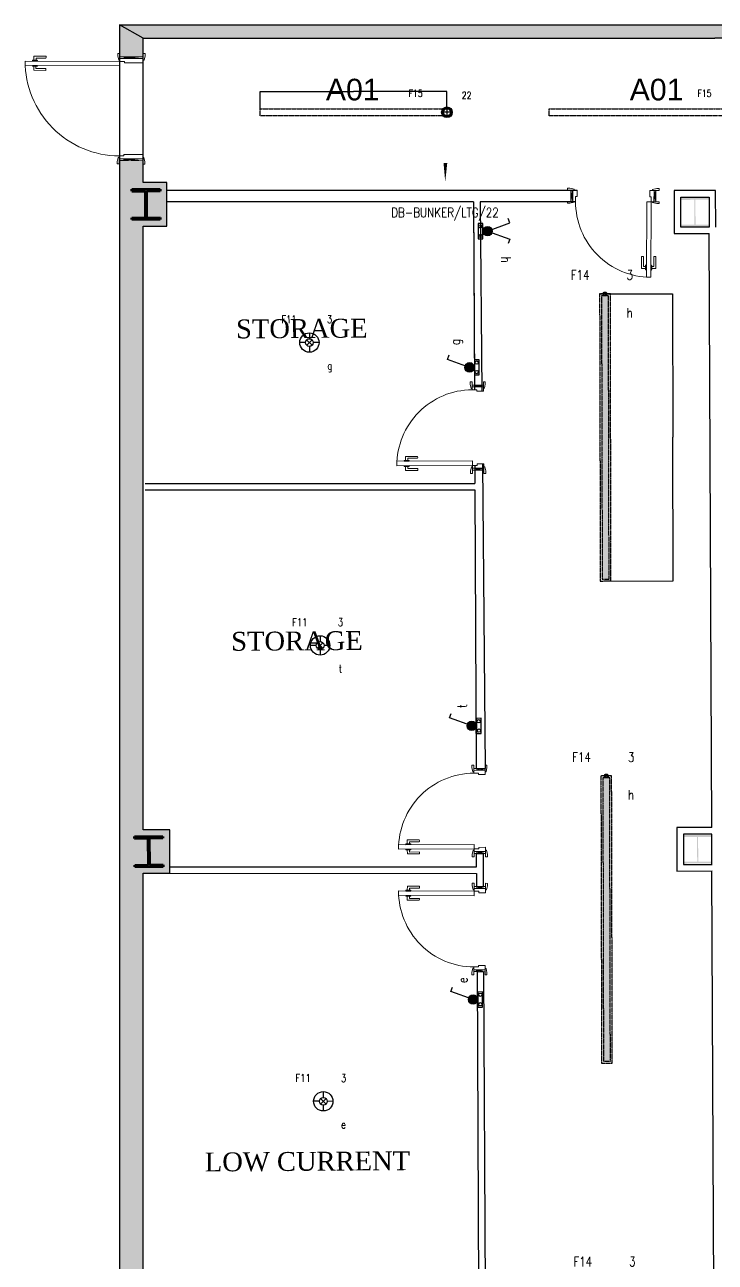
# Model space of a CAD drawing. Header units: inches. Extents: x 102655 to 148943, y 72248 to 114419.
# Drawn here: x 102655 to 109966, y 90304 to 103401 of the extents above; entities that cross this region are included whole.
import ezdxf
from ezdxf.enums import TextEntityAlignment as Align

# ---------------------------------------------------------------- set-up
doc = ezdxf.new("R2010")
doc.units = ezdxf.units.IN
doc.linetypes.add('CENTER INDS', pattern=[13.335, 8.89, -1.11125, 2.2225, -1.11125])
doc.layers.get('Defpoints').update_dxf_attribs({"color": 8})
for name, color, linetype, lineweight in [('02-GR-BASE-PLANS$0$A-DOOR-25', 8, 'Continuous', 5), ('02-GR-BASE-PLANS$0$A-DOOR-LEAF-18', 8, 'Continuous', 5), ('02-GR-BASE-PLANS$0$A-ELEV-10', 8, 'Continuous', 5), ('02-GR-BASE-PLANS$0$A-ELEV-18', 8, 'Continuous', 5), ('ceiling dim', 8, 'Continuous', 5), ('Part', 8, 'Continuous', 0), ('TEXT', 8, 'Continuous', 5), ('walllllllll', 8, 'Continuous', 30)]:
    doc.layers.add(name, color=color, linetype=linetype, lineweight=lineweight)
for name, color, linetype in [('E-LEADER', 30, 'Continuous'), ('E-LTG', 92, 'Continuous'), ('E-LTG-ex', 94, 'Continuous'), ('E-TAG', 30, 'Continuous'), ('E_TAG', 30, 'Continuous'), ('FURNITURE', 8, 'Continuous'), ('WALL-GNRL', 8, 'Continuous')]:
    doc.layers.add(name, color=color, linetype=linetype)
doc.layers.add('ELECTRICAL LIGHTING CEILING', color=6, linetype='CENTER INDS', true_color=0xff00ff)
doc.styles.add('MtXpl_Dutch801_XBd_B', font='dutcheb.ttf')
doc.styles.add('Pyzd-Romans', font='romans.shx', dxfattribs={"width": 0.8})
doc.styles.get("Standard").update_dxf_attribs({"font": 'arial.ttf'})
doc.dimstyles.get("Standard").update_dxf_attribs({"dimtxt": 0.18, "dimasz": 0.18, "dimexe": 0.18, "dimexo": 0.0625, "dimgap": 0.09, "dimtad": 0, "dimtih": 1, "dimtoh": 1, "dimdec": 4, "dimzin": 0, "dimdsep": 46, "dimtxsty": 'Standard', "dimcen": 0.09, "dimadec": 0, "dimazin": 0, "dimtfac": 1, "dimtdec": 4, "dimtofl": 0, "dimtmove": 0, "dimatfit": 3, "dimfxl": 1, "dimtolj": 1, "dimtzin": 0, "dimarcsym": 0})
pattern_1 = [(44.99999999999999, (72.09777545335237, 25961.265545865), (-2.2450640302673, 2.2450640302673), [])]

# ---------------------------------------------------------------- blocks, each defined once
blk = doc.blocks.new('*A121')
at = {"layer": 'Part'}
blk.add_hatch(color=256, dxfattribs=at).paths.add_polyline_path([(27768.40846018719, 30429.91903767115), (27768.40846018717, 30448.91903767115), (28068.40846018717, 30448.91903767133), (28068.40846018718, 30429.91903767132), (27923.90846018719, 30429.91903767124), (27923.90846018733, 30167.91903767125), (28068.40846018733, 30167.91903767132), (28068.40846018735, 30148.91903767132), (27768.40846018735, 30148.91903767115), (27768.40846018733, 30167.91903767116), (27912.90846018733, 30167.91903767124), (27912.90846018718, 30429.91903767124)], flags=17)
blk = doc.blocks.new('*U111')
at = {"layer": '02-GR-BASE-PLANS$0$A-DOOR-25'}
for points in [[(96.5015451476317, 800.0000014026416), (50.0015451476317, 800.0000013767683), (50.00000372331124, 1.757538484525867e-06), (96.50000372331124, 1.783411789801903e-06)], [(35.00000322109554, 9.999998242681613), (-9.99999677890446, 19.99999824268161), (-34.99999677890446, 19.99999824268161), (-34.99999677890446, -1.757871359586716e-06), (35.00000372331124, 1.757871359586716e-06)], [(20.00000372305749, 1.757384779921267e-06), (20.00000385079285, -120.0000075340265), (65.00002583966808, -120.0000022982329), (65.00000372331124, -49.99999824177394), (50.00000372435898, -49.9999982418467), (50.00000372331124, 1.757871359586716e-06)], [(865.0000038453388, 9.99845499989562), (910.0000038453388, 19.99845499989562), (935.0000038453388, 19.99845499989562), (935.0000038453388, -0.001545000657353524), (865.0000033431231, -0.001541484929186265)], [(35.00000322110874, -130.0000028835491), (-9.999996778891258, -140.0000028835491), (-34.99999677889126, -140.0000028835491), (-34.99999677889126, -120.0000028829961), (35.00000372332444, -120.0000063987388)], [(880.0000033384965, -0.001541485403033005), (880.0000329043562, -120.0015592757567), (835.0000109155974, -120.0015540399631), (835.0000033441709, -50.00154148457448), (850.0000033431231, -50.00154148463269), (850.0000033431231, -0.001541484929186265)], [(865.000003845352, -130.0012508012127), (910.000003845352, -140.0012508012127), (935.000003845352, -140.0012508012127), (935.000003845352, -120.0012508006598), (865.0000033431363, -120.0012543163879)]]:
    blk.add_lwpolyline(points, close=True, dxfattribs=at)
at = {"layer": '02-GR-BASE-PLANS$0$A-DOOR-LEAF-18'}
for p, q in [((41.08445880280823, 677.1857916759552), (41.08445880280823, 716.261117042234)), ((50.0015451476317, 722.8401771237311), (43.81739096033897, 722.8401771237311)), ((50.0015451476317, 669.8401771237193), (43.81739096033897, 669.8401771237193)), ((50.0015451476317, 722.8576014444404), (50.0015451476317, 669.8401771237193)), ((96.5015451476317, 722.8576014444404), (96.5015451476317, 669.8401771237193)), ((96.5015451476317, 722.8401771237311), (102.6856993349244, 722.8401771237311)), ((96.5015451476317, 669.8401771237193), (102.6856993349244, 669.8401771237193)), ((105.4186314924552, 677.1857916759552), (105.4186314924552, 716.261117042234))]:
    blk.add_line(p, q, dxfattribs=at)
for points in [[(41.08445880280823, 685.3631709154477), (20.27024306566789, 685.3631709154458, 0.414213562373095), (18.77024306566789, 683.8631709154458), (18.77024306567511, 581.4091396010369, -0.3826893357797219), (17.3241906955551, 579.7965046849674, -0.05558194266667901), (0.07681394047869856, 579.7965046849692, -0.4116656982878383), (-1.229756934324885, 581.4091396010388), (-1.229756934332161, 705.8171833319927, -0.4142135623731013), (0.2702430656678395, 707.3171833319927), (41.08445880280823, 707.3171833319909), (41.08445880280823, 685.3631709154477)], [(105.4186314924552, 685.3631709154477), (126.2328472295955, 685.3631709154458, -0.414213562373095), (127.7328472295955, 683.8631709154458), (127.7328472295883, 581.4091396010369, 0.3826893357797219), (129.1788995997083, 579.7965046849674, 0.05558194266667901), (146.4262763547847, 579.7965046849692, 0.4116656982878383), (147.7328472295883, 581.4091396010388), (147.7328472295956, 705.8171833319927, 0.4142135623731013), (146.2328472295956, 707.3171833319927), (105.4186314924552, 707.3171833319909), (105.4186314924552, 685.3631709154477)]]:
    blk.add_lwpolyline(points, format="xyb", dxfattribs=at)
for centre, radius, start, end in [((50.00000410412003, 1.7575162930672e-06), 799.9999996191912, 359.9982335887494, 90.00000003188022), ((66.84812268579452, 712.55598517866), 26.02872218919084, 160.5054232910267, 171.8162726617572), ((61.23048254425856, 678.5034040228609), 20.18906572597675, 183.7419919652857, 200.4318267603704), ((44.51729948382462, 720.6955921734241), 2.272477949113537, 107.9383532998427, 166.0812041188982), ((44.51729948382462, 672.0021863947338), 2.272477949113537, 193.9187958811019, 252.0616467001573), ((101.9857908114388, 720.6955921734241), 2.272477949113537, 13.91879588110201, 72.06164670015693), ((101.9857908114388, 672.0021863947338), 2.272477949113537, 287.9383532998431, 346.081204118898), ((79.65496760946888, 712.55598517866), 26.02872218919084, 8.1837273382429, 19.49457670897307), ((85.27260775100484, 678.5034040228609), 20.18906572597675, 339.5681732396297, 356.2580080347142)]:
    blk.add_arc(centre, radius, start, end, dxfattribs=at)
at = {"layer": '02-GR-BASE-PLANS$0$A-ELEV-10', "ltscale": 0.25}
for p, q in [((20.00000372400973, 1.708200215944089e-06), (7.574918995746593e-06, -120.0000056577508)), ((20.00000385079285, -120.0000075340265), (0, 1.016883288684767e-06)), ((900.0000290535634, -0.001393279545192638), (880.0000329043562, -120.0013999006737)), ((900.0000291802301, -120.0014025217719), (880.0000253294372, -0.001393226039619333))]:
    blk.add_line(p, q, dxfattribs=at)
at = {"layer": '02-GR-BASE-PLANS$0$A-ELEV-18', "ltscale": 0.25}
for points in [[(20.00000372400973, 1.708200215944089e-06), (0, 1.016883288684767e-06), (7.574918995746593e-06, -120.0000056577508), (20.00000385079285, -120.0000075340265)], [(900.0000290535634, -0.001393279545192638), (880.0000253294372, -0.001393226039619333), (880.0000329043562, -120.0013999006737), (900.0000291802301, -120.0014025217719)]]:
    blk.add_lwpolyline(points, close=True, dxfattribs=at)
blk = doc.blocks.new('fg')
at = {"layer": 'Part', "extrusion": (5.559146806318154e-09, -1.62435218055004e-07, 0.9999999999999869)}
blk.add_hatch(color=256, dxfattribs=at).paths.add_polyline_path([(935531.8872219488, -728226.784727272), (935514.405903499, -728219.3413741743), (935631.9325230314, -727943.3205530371), (935649.4138414812, -727950.7639061351), (935592.8051864065, -728083.7139349829), (935852.2647582715, -728194.1889573404), (935908.8734133464, -728061.2389284926), (935926.3547320183, -728068.6822810633), (935808.8281124859, -728344.7031022005), (935791.3467938141, -728337.2597496299), (935847.9554488888, -728204.3097207821), (935588.4958770236, -728093.8346984242)])
at = {"layer": 'Part', "color": 4, "linetype": 'Continuous', "lineweight": 100, "extrusion": (5.559146806318197e-09, -1.624352180550041e-07, 0.9999999999999869)}
for p, q in [((935514.4059032771, -728219.3413747097, -0.008125399194246975), (935631.9325228095, -727943.3205535725, -0.008081217039709451)), ((935649.4138414816, -727950.7639061428, -0.008082523283524148), (935592.8051864068, -728083.7139349906, -0.00810380435462639)), ((935631.9325228095, -727943.3205535725, -0.008081217039709451), (935649.4138414816, -727950.7639061428, -0.008082523283524148)), ((935531.8872219492, -728226.7847272801, -0.008126705438061672), (935588.4958770239, -728093.8346984324, -0.008105424366959432)), ((935847.9554488887, -728204.3097207913, -0.008102811879329265), (935588.4958770239, -728093.8346984324, -0.008105424366959432)), ((935592.8051864068, -728083.7139349906, -0.00810380435462639), (935852.2647582716, -728194.1889573496, -0.008101191866996224)), ((935926.3547320183, -728068.6822810721, -0.008081217039708679), (935808.828112486, -728344.7031022095, -0.008125399194246204)), ((935852.2647582716, -728194.1889573496, -0.008101191866996224), (935908.8734133464, -728061.2389285018, -0.008079910795893984)), ((935908.8734133464, -728061.2389285018, -0.008079910795893984), (935926.3547320183, -728068.6822810721, -0.008081217039708679)), ((935531.8872219492, -728226.7847272801, -0.008126705438061672), (935514.4059032771, -728219.3413747097, -0.008125399194246975)), ((935791.346793814, -728337.2597496391, -0.008124092950431507), (935847.9554488887, -728204.3097207913, -0.008102811879329265)), ((935808.828112486, -728344.7031022095, -0.008125399194246204), (935791.346793814, -728337.2597496391, -0.008124092950431507))]:
    blk.add_line(p, q, dxfattribs=at)
blk = doc.blocks.new('*U135')
at = {"layer": '02-GR-BASE-PLANS$0$A-DOOR-25'}
for points in [[(96.50771108617289, 1000.000001397379), (50.00771108617289, 1000.000001371505), (50.00000372331124, 1.757538484525867e-06), (96.50000372331124, 1.783411789801903e-06)], [(35.00000322109554, 9.999998242681613), (-9.99999677890446, 19.99999824268161), (-34.99999677890446, 19.99999824268161), (-34.99999677890446, -1.757871359586716e-06), (35.00000372331124, 1.757871359586716e-06)], [(20.00000372305749, 1.757384779921267e-06), (19.99999165500776, -249.999905892464), (65.000013643883, -249.9999006566704), (65.00000372331124, -49.99999824177394), (50.00000372435898, -49.9999982418467), (50.00000372331124, 1.757871359586716e-06)], [(1065.000003840076, 9.992289061354441), (1110.000003840076, 19.99228906135444), (1135.000003840076, 19.99228906135444), (1135.000003840076, -0.007710939198531556), (1065.00000333786, -0.007707423470364298)], [(1080.000003333234, -0.007707423944211037), (1080.000020703308, -250.0076235727354), (1034.999998714549, -250.0076183369418), (1035.000003338908, -50.00770742311566), (1050.00000333786, -50.00770742317387), (1050.00000333786, -0.007707423470364298)], [(34.99999102532365, -259.9999012419866), (-10.00000897467635, -269.9999012419866), (-35.00000897467635, -269.9999012419866), (-35.00000897467635, -249.9999012414336), (34.99999152753935, -249.9999047571764)], [(1064.999991644304, -260.0073150981914), (1109.999991644304, -270.0073150981914), (1134.999991644304, -270.0073150981914), (1134.999991644304, -250.0073150976384), (1064.999991142088, -250.0073186133666)]]:
    blk.add_lwpolyline(points, close=True, dxfattribs=at)
at = {"layer": '02-GR-BASE-PLANS$0$A-DOOR-LEAF-18'}
for p, q in [((50.00771108617289, 922.8401771184681), (43.82355689888016, 922.8401771184681)), ((50.00771108617289, 922.8576014391774), (50.00771108617289, 869.8401771184563)), ((96.50771108617289, 922.8576014391774), (96.50771108617289, 869.8401771184563)), ((96.50771108617289, 922.8401771184681), (102.6918652734656, 922.8401771184681)), ((41.09062474134942, 877.1857916706922), (41.09062474134942, 916.261117036971)), ((50.00771108617289, 869.8401771184563), (43.82355689888016, 869.8401771184563)), ((96.50771108617289, 869.8401771184563), (102.6918652734656, 869.8401771184563)), ((105.4247974309964, 877.1857916706922), (105.4247974309964, 916.261117036971))]:
    blk.add_line(p, q, dxfattribs=at)
for points in [[(41.09062474134942, 885.3631709101846), (20.27640900420909, 885.3631709101828, 0.414213562373095), (18.77640900420909, 883.8631709101828), (18.7764090042163, 781.4091395957739, -0.3826893357797219), (17.33035663409629, 779.7965046797044, -0.05558194266667901), (0.08297987901988883, 779.7965046797062, -0.4116656982878383), (-1.223590995783694, 781.4091395957757), (-1.22359099579097, 905.8171833267297, -0.4142135623731013), (0.2764090042090298, 907.3171833267297), (41.09062474134942, 907.3171833267279), (41.09062474134942, 885.3631709101846)], [(105.4247974309964, 885.3631709101846), (126.2390131681367, 885.3631709101828, -0.414213562373095), (127.7390131681367, 883.8631709101828), (127.7390131681295, 781.4091395957739, 0.3826893357797219), (129.1850655382495, 779.7965046797044, 0.05558194266667901), (146.4324422933259, 779.7965046797062, 0.4116656982878383), (147.7390131681295, 781.4091395957757), (147.7390131681368, 905.8171833267297, 0.4142135623731013), (146.2390131681368, 907.3171833267297), (105.4247974309964, 907.3171833267279), (105.4247974309964, 885.3631709101846)]]:
    blk.add_lwpolyline(points, format="xyb", dxfattribs=at)
for centre, radius, start, end in [((66.85428862433571, 912.555985173397), 26.02872218919084, 160.5054232910267, 171.8162726617572), ((44.5234654223658, 920.695592168161), 2.272477949113537, 107.9383532998427, 166.0812041188982), ((50.00000419932222, 1.757427526437282e-06), 999.9999996137727, 359.9982335887494, 90.0000000318803), ((101.99195674998, 920.695592168161), 2.272477949113537, 13.91879588110201, 72.06164670015693), ((79.66113354801007, 912.555985173397), 26.02872218919084, 8.1837273382429, 19.49457670897307), ((61.23664848279975, 878.5034040175979), 20.18906572597675, 183.7419919652857, 200.4318267603704), ((44.5234654223658, 872.0021863894708), 2.272477949113537, 193.9187958811019, 252.0616467001573), ((101.99195674998, 872.0021863894708), 2.272477949113537, 287.9383532998431, 346.081204118898), ((85.27877368954603, 878.5034040175979), 20.18906572597675, 339.5681732396297, 356.2580080347142)]:
    blk.add_arc(centre, radius, start, end, dxfattribs=at)
at = {"layer": '02-GR-BASE-PLANS$0$A-ELEV-10', "ltscale": 0.25}
for p, q in [((20.00000372400973, 1.708200215944089e-06), (-4.620866090927366e-06, -249.9999040161883)), ((19.99999165500776, -249.999905892464), (0, 1.016883288684767e-06)), ((1100.0000290483, -0.007559218086370671), (1080.000020703308, -250.0074641976524)), ((1100.000016979182, -250.0074668187506), (1080.000025324174, -0.007559164580797365))]:
    blk.add_line(p, q, dxfattribs=at)
at = {"layer": '02-GR-BASE-PLANS$0$A-ELEV-18', "ltscale": 0.25}
for points in [[(20.00000372400973, 1.708200215944089e-06), (0, 1.016883288684767e-06), (-4.620866090927366e-06, -249.9999040161883), (19.99999165500776, -249.999905892464)], [(1100.0000290483, -0.007559218086370671), (1080.000025324174, -0.007559164580797365), (1080.000020703308, -250.0074641976524), (1100.000016979182, -250.0074668187506)]]:
    blk.add_lwpolyline(points, close=True, dxfattribs=at)
blk = doc.blocks.new('f')
at = {"layer": 'walllllllll', "ltscale": 0.5}
h = blk.add_hatch(color=8, dxfattribs=at)
h.dxf.hatch_style = 1
h.paths.add_polyline_path([(478774.3338867262, 1037631.454461025), (478756.7117806224, 1037631.453800384), (478756.7117803199, 1037631.116237398), (478756.9617806224, 1037631.116237398), (478756.9617806224, 1037631.313985313), (478760.4522971681, 1037631.313985313), (478763.01359088, 1037631.313985315), (478770.2285376592, 1037631.31398532), (478774.3338867264, 1037631.313985326)])
h = blk.add_hatch(color=8, dxfattribs=at)
h.dxf.hatch_style = 1
h.paths.add_polyline_path([(478757.2123054639, 1037629.784237184), (478756.9617806223, 1037629.784237184), (478756.9560897928, 1037630.015156367), (478756.7069683631, 1037630.016247894), (478756.7117806214, 1037605.108174785), (478756.9617806214, 1037605.108174785), (478756.9617806216, 1037607.920118404), (478757.1748186366, 1037607.920118404), (478757.1748186364, 1037608.380114185), (478756.9617806216, 1037608.380114185), (478756.9617806218, 1037612.129399136), (478757.2859557103, 1037612.129399136), (478757.2859557103, 1037612.589394916), (478756.9617806218, 1037612.589394915), (478756.961780622, 1037617.47735009), (478757.2630489625, 1037617.47735009), (478757.2630489624, 1037617.93734587), (478756.961780622, 1037617.93734587), (478756.9617806221, 1037622.474304235), (478757.2416456323, 1037622.474304235), (478757.2416456322, 1037622.934300016), (478756.9617806221, 1037622.934300015), (478756.9617806223, 1037629.324241404), (478757.2123054639, 1037629.324241404)])
h.paths.add_polyline_path([(478756.8419276499, 1037629.411655798), (478756.9864263244, 1037629.412274726), (478756.9852184517, 1037629.694272138), (478756.8407197773, 1037629.693653211), (478756.8406383958, 1037629.712653037), (478757.1406356439, 1037629.713938008), (478757.1407170254, 1037629.694938182), (478756.9962183508, 1037629.694319254), (478756.9974262235, 1037629.412321841), (478757.141924898, 1037629.412940769), (478757.1420062794, 1037629.393940943), (478756.8420090313, 1037629.392655972)], flags=16)
h.paths.add_polyline_path([(478756.8913818941, 1037617.865761722), (478757.1913791421, 1037617.867046693), (478757.1914605236, 1037617.848046867), (478757.0469618489, 1037617.84742794), (478757.0481697231, 1037617.56543052), (478757.1926683976, 1037617.566049448), (478757.1927497791, 1037617.547049622), (478756.892752531, 1037617.545764651), (478756.8926711494, 1037617.564764477), (478757.0371698242, 1037617.565383405), (478757.03596195, 1037617.847380824), (478756.8914632754, 1037617.846761897)], flags=16)
h.paths.add_polyline_path([(478756.9142886417, 1037612.517810768), (478757.2142858899, 1037612.519095739), (478757.2143672712, 1037612.500095913), (478757.069868597, 1037612.499476986), (478757.0710764696, 1037612.217479572), (478757.215575144, 1037612.2180985), (478757.2156565254, 1037612.199098674), (478756.9156592773, 1037612.197813703), (478756.915577896, 1037612.216813529), (478757.0600765704, 1037612.217432457), (478757.0588686977, 1037612.49942987), (478756.9143700234, 1037612.498810942)], flags=16)
at = {"layer": 'ceiling dim', "color": 8, "ltscale": 0.5, "elevation": -1.706387747200305e-05}
blk.add_lwpolyline([(478756.7116926886, 1037631.096237586), (478756.9617803197, 1037631.096237586), (478756.9617803197, 1037630.035131621), (478756.7116926886, 1037630.035131621)], close=True, dxfattribs=at)
at = {"layer": 'Part', "color": 8, "linetype": 'Continuous', "lineweight": 100, "extrusion": (-1.469780264097379e-07, -1.664250620029271e-07, 0.9999999999999754)}
for p, q in [((478756.8406383958, 1037629.712653037), (478757.1406356439, 1037629.713938008)), ((478756.8407197773, 1037629.693653211), (478756.8406383958, 1037629.712653037)), ((478756.8407197773, 1037629.693653211), (478756.9852184517, 1037629.694272138)), ((478756.9864263244, 1037629.412274726), (478756.9852184517, 1037629.694272138)), ((478757.1407170254, 1037629.694938182), (478756.9962183508, 1037629.694319254)), ((478756.9962183508, 1037629.694319254), (478756.9974262235, 1037629.412321841)), ((478757.1406356439, 1037629.713938008), (478757.1407170254, 1037629.694938182)), ((478756.8419276499, 1037629.411655798), (478756.9864263244, 1037629.412274726)), ((478756.8420090313, 1037629.392655972), (478756.8419276499, 1037629.411655798)), ((478757.1420062794, 1037629.393940943), (478756.8420090313, 1037629.392655972)), ((478756.9974262235, 1037629.412321841), (478757.141924898, 1037629.412940769)), ((478757.141924898, 1037629.412940769), (478757.1420062794, 1037629.393940943))]:
    blk.add_line(p, q, dxfattribs=at)
at = {"layer": 'WALL-GNRL', "color": 8}
for p, q in [((478756.7117806224, 1037631.453800384), (478774.3338867262, 1037631.454461025)), ((478761.5545421339, 1037629.701384862, -1.704177608726207e-05), (478757.2123051613, 1037629.701377371, -1.704177608726207e-05)), ((478760.4598941014, 1037629.581382974, -1.704177608726207e-05), (478757.2123053683, 1037629.58137737, -1.704177608726207e-05)), ((478761.5390248874, 1037629.581384835, -1.704177608726207e-05), (478760.5298947708, 1037629.581383095, -1.704177608726207e-05))]:
    blk.add_line(p, q, dxfattribs=at)
at = {"layer": 'WALL-GNRL', "color": 8, "extrusion": (-2.322650368154998e-18, -9.70452095155385e-08, 0.9999999999999954)}
for p, q in [((478756.9617806224, 1037631.313985313), (478760.4522971681, 1037631.313985313)), ((478760.4522971681, 1037631.313985313), (478763.01359088, 1037631.313985315)), ((478760.4598886638, 1037629.581382974), (478760.4686085602, 1037627.591246483)), ((478760.4598941013, 1037629.581382974, -1.704177608726207e-05), (478760.4683460661, 1037627.652396347, -1.704177608726207e-05)), ((478760.5298947706, 1037629.581383095, -1.704177608726207e-05), (478760.5470551436, 1037627.576590063, -1.131585373742828e-05)), ((478762.5836864984, 1037629.243985313), (478762.9537018862, 1037629.243985313)), ((478762.9806226803, 1037622.95889008), (478762.9537018862, 1037629.243985305)), ((478760.472113772, 1037626.791254163), (478760.4729469377, 1037626.601101294)), ((478760.5536459077, 1037626.806611562, -9.116705477459707e-06), (478760.5812302367, 1037623.584020143, 8.739087813969474e-08)), ((478756.9819672029, 1037626.601101295), (478760.4729469377, 1037626.601101294)), ((478756.9822670323, 1037626.531101294), (478760.4732536446, 1037626.531101294)), ((478760.4732536446, 1037626.531101294), (478760.4861696184, 1037623.583296652)), ((478760.4861696184, 1037623.583296652), (478760.5812293427, 1037623.584124597, 8.709254339933636e-08)), ((478757.1699758117, 1037622.864000837), (478756.9979773892, 1037622.86326412)), ((478762.9822931426, 1037622.568893657), (478762.9809225071, 1037622.888890722)), ((478760.4901739327, 1037622.683459159), (478760.5617108963, 1037622.684086058)), ((478760.4907873506, 1037622.543459159), (478760.4901739327, 1037622.683459159)), ((478760.5617108963, 1037622.684086058), (478760.5601732608, 1037622.333152453)), ((478757.2416456323, 1037622.543459159), (478760.4907873506, 1037622.543459159)), ((478757.2416456323, 1037622.474304235), (478760.4910940597, 1037622.473459159)), ((478760.4907873506, 1037622.473459159), (478760.4901739327, 1037622.333459159)), ((478763.0020248629, 1037617.962204092), (478762.982592969, 1037622.498894299)), ((478760.4901739327, 1037622.333459159), (478760.5601719169, 1037622.332845747)), ((478760.4955900676, 1037621.433273407), (478760.512619637, 1037617.546625445)), ((478760.4956505309, 1037621.433538582), (478760.5656538908, 1037621.432925123)), ((478760.5655922633, 1037621.432925663), (478760.5939270617, 1037614.966092315))]:
    blk.add_line(p, q, dxfattribs=at)
at = {"layer": 'WALL-GNRL', "color": 8, "ltscale": 0.5}
blk.add_line((478770.2285376592, 1037631.31398532), (478763.01359088, 1037631.313985315), dxfattribs=at)
blk.add_lwpolyline([(478756.7117806214, 1037605.123635926), (478756.9617806214, 1037605.123635926), (478756.9617806216, 1037607.920118404), (478757.1748186366, 1037607.920118404), (478757.1748186364, 1037608.380114185), (478756.9617806216, 1037608.380114185), (478756.9617806218, 1037612.129399136), (478757.2859557103, 1037612.129399136), (478757.2859557103, 1037612.589394916), (478756.9617806218, 1037612.589394915), (478756.961780622, 1037617.47735009), (478757.2630489625, 1037617.47735009), (478757.2630489624, 1037617.93734587), (478756.961780622, 1037617.93734587), (478756.9617806221, 1037622.474304235), (478757.2416456323, 1037622.474304235), (478757.2416456322, 1037622.934300016), (478756.9617806221, 1037622.934300015), (478756.9617806223, 1037629.324241404), (478757.2123054639, 1037629.324241404), (478757.2123054639, 1037629.784237184), (478756.9617806223, 1037629.784237184), (478756.9617806224, 1037631.313985313), (478756.7117806224, 1037631.453800384)], close=True, dxfattribs=at)
at = {"layer": 'WALL-GNRL', "color": 8}
for points in [[(478763.0237025284, 1037629.313109773, 0), (478763.0217469445, 1037629.700077347, 0), (478762.5817469444, 1037629.700076587, 0), (478762.5836864983, 1037629.243985305, 0)], [(478762.982309057, 1037622.958897303, 0), (478762.6106260754, 1037622.957305282, 0), (478762.6125963641, 1037622.497309502, 0), (478762.9842478965, 1037622.498901388, 0)], [(478762.9826088835, 1037622.888897945, 0), (478762.6809252598, 1037622.887605751, 0), (478762.6822958951, 1037622.567608687, 0), (478762.9839480699, 1037622.568900746, 0)]]:
    blk.add_polyline3d(points, dxfattribs=at)
blk.add_polyline3d([(478762.6525274927, 1037629.313109134, 0), (478762.6524542984, 1037629.630076709, 0), (478762.9524542983, 1037629.630077227, 0), (478762.9525274928, 1037629.313109652, 0)], close=True, dxfattribs=at)
at = {"color": 8, "lineweight": 0, "extrusion": (-1.469780264097376e-07, -1.664250620029268e-07, 0.9999999999999755), "xscale": 0.001000000000009727, "yscale": 0.001000000000009727, "zscale": 0.001000000000009727, "rotation": 0.2454121065293352}
for p in [(478735.0147632661, 1037599.052498372, -0.2430453599648597), (478735.0432342275, 1037592.310027413, -0.2430448963578245)]:
    blk.add_blockref('*A121', p, dxfattribs=at)
at = {"layer": '02-GR-BASE-PLANS$0$A-DOOR-25', "color": 8, "extrusion": (2.321598194393244e-18, 9.704520951554082e-08, -0.9999999999999953), "zscale": -0.001000000000009728, "rotation": 270.251043086396}
for name, p, xscale, yscale in [('*U135', (-478756.7117803199, 1037631.116237393, 0.1007141910128004), 0.001000000000009727, 0.001000000000009727), ('*U111', (-478760.4651734991, 1037622.333415336, 0.1006962767454076), 0.001000000000009728, 0.001000000000009728)]:
    blk.add_blockref(name, p, dxfattribs=dict(at, xscale=xscale, yscale=yscale))
at = {"layer": '02-GR-BASE-PLANS$0$A-DOOR-25', "color": 8, "extrusion": (9.7045209515541e-08, 2.320154712525573e-18, -0.9999999999999954), "xscale": -0.001000000000009725, "yscale": 0.001000000000009726, "zscale": -0.001000000000009725, "rotation": 180.2510431450665}
blk.add_blockref('*U111', (-478762.3890243784, 1037629.581386636, 0.04647863812952668), dxfattribs=at)
at = {"layer": '02-GR-BASE-PLANS$0$A-DOOR-25', "color": 8, "extrusion": (-2.3207114567766e-18, -9.704520951553857e-08, 0.9999999999999954), "xscale": 0.001000000000009727, "yscale": 0.001000000000009727, "zscale": 0.001000000000009727, "rotation": 90.25104308102507}
for p in [(478760.4473330861, 1037626.741145096, -0.1006967044944629), (478760.465173499, 1037622.683502961, -0.1006963107197317)]:
    blk.add_blockref('*U111', p, dxfattribs=at)
at = {"layer": 'FURNITURE', "color": 8, "extrusion": (-2.322564341348694e-18, -9.704520951553845e-08, 0.9999999999999954), "xscale": 0.001000000000009729, "yscale": 0.001000000000009729, "zscale": 0.001000000000009729, "rotation": 293.3091817035541}
blk.add_blockref('fg', (479055.4780276951, 1038770.174288989, -0.1008076692034804), dxfattribs=at)
at = {"layer": 'TEXT', "color": 8, "extrusion": (1.281006322542089e-08, -8.592296539598965e-08, 0.9999999999999963), "style": 'MtXpl_Dutch801_XBd_B'}
for s, p in [('STORAGE', (478757.9446075486, 1037628.135091185, -0.08302316680525003)), ('STORAGE', (478757.8931010293, 1037624.828746094, -0.08302288337407691)), ('LOW CURRENT', (478757.6141894356, 1037619.318514504, -0.08302241349151386))]:
    blk.add_text(s, height=0.2000000000019456, rotation=0.3727081692015859, dxfattribs=at).set_placement(p)
blk = doc.blocks.new('E-L-FLBAY1')
for points in [[(-49.99999999988358, 5.820766091346741e-11), (-124.9999999998836, 5.820766091346741e-11)], [(1.164153218269348e-10, 125.0000000000582), (1.164153218269348e-10, 50.0000000000291)], [(125.0000000001164, 5.820766091346741e-11), (50.00000000011642, 5.820766091346741e-11)], [(1.164153218269348e-10, -49.9999999999709), (1.164153218269348e-10, -124.9999999999418)]]:
    blk.add_lwpolyline(points)
at = {"color": 254, "lineweight": 0}
for points in [[(-0.002356521188630722, -124.9993325067917), (-0.002014478770433925, -124.9993325067917), (-0.001897683789138682, -124.9993825617712), (-0.001860142554505728, -124.9994284455024), (-0.001822601305320859, -124.9995243842422), (-0.001822601305320859, -124.9996662067133), (-0.001860142554505728, -124.9997621454531), (-0.001897683789138682, -124.9998080291844), (-0.002014478770433925, -124.9998580841639), (-0.002356521188630722, -124.9998580841639)], [(-0.002356521188630722, -124.9993325067917), (-0.002356521188630722, -125.0003336065565)], [(-0.001367935154121369, -124.9993325067917), (-0.001672436337685212, -125.0003336065565)], [(-0.00155564135638997, -124.9999999066349), (-0.001176057689008303, -124.9999999066349)], [(-0.001367935154121369, -124.9993325067917), (-0.001059262722264975, -125.0003336065565)], [(-0.000984180238447152, -124.9993325067917), (-0.0006796790403313935, -124.9998080291844), (-0.0006796790403313935, -125.0003336065565)], [(-0.0003793491050601006, -124.9993325067917), (-0.0006796790403313935, -124.9998080291844)], [(4.40581061411649e-06, -124.9993325067917), (-0.0003000953729497269, -125.0003336065565)], [(-0.0001874716544989496, -124.9999999066349), (0.0001921120274346322, -124.9999999066349)], [(4.40581061411649e-06, -124.9993325067917), (0.0003089069941779599, -125.0003336065565)], [(0.0004590719618136063, -124.9993325067917), (0.000992991859675385, -124.9993325067917)], [(0.000992991859675385, -124.9993325067917), (0.0004590719618136063, -125.0003336065565)], [(0.0004590719618136063, -125.0003336065565), (0.000992991859675385, -125.0003336065565)], [(0.001259951794054359, -124.9993325067917), (0.001752159194438718, -124.9993325067917)], [(0.001259951794054359, -124.9993325067917), (0.001259951794054359, -125.0003336065565)], [(0.001259951794054359, -124.9998080291844), (0.001564452992170118, -124.9998080291844)], [(0.001259951794054359, -125.0003336065565), (0.001752159194438718, -125.0003336065565)], [(0.001981577894184738, -124.9993325067917), (0.002248537843115628, -124.9993325067917), (0.00236116157611832, -124.9993825617712), (0.002436244059936143, -124.9994743292627), (0.002477956542861648, -124.9995702679735), (0.002515497792046517, -124.9997120904445), (0.002515497792046517, -124.9999498516554), (0.002477956542861648, -125.0000958453747), (0.002436244059936143, -125.0001876128372), (0.00236116157611832, -125.000283551577), (0.002248537843115628, -125.0003336065565), (0.001981577894184738, -125.0003336065565)], [(0.001981577894184738, -124.9993325067917), (0.001981577894184738, -125.0003336065565)]]:
    blk.add_lwpolyline(points, dxfattribs=at)
blk.add_circle((1.164153218269348e-10, 5.820766091346741e-11), 125)
at = {"layer": 'E-TAG'}
for points in [[(-35.35533905925695, -35.35533905934426), (35.35533905937336, 35.35533905934426)], [(-35.35533905914053, 35.35533905934426), (35.35533905937336, -35.35533905928605)]]:
    blk.add_lwpolyline(points, dxfattribs=at)
blk.add_circle((1.164153218269348e-10, 2.91038304567337e-11), 50, dxfattribs=at)
at = {"layer": 'E-TAG', "style": 'Pyzd-Romans', "width": 0.8, "flags": 1}
for tag, p in [('BPANEL', (262.500003480396, 975.0000001438639)), ('SWITCH', (-262.4999965196039, 750.0000001438602)), ('LOADVA', (262.500003480396, 750.0000001438602)), ('BTYPE', (-262.4999965196039, 525.0000001438602)), ('PANEL', (262.500003480396, 525.0000001438602)), ('HEIGHT', (-262.4999965196039, -524.9999998561398)), ('DSCR', (-262.4999965196039, -749.9999998561398)), ('ROOM', (262.500003480396, -749.9999998561398))]:
    blk.add_attdef(tag, text='', height=100, dxfattribs=at).set_placement(p, align=Align.MIDDLE_CENTER)
at = {"layer": 'E-TAG', "style": 'Pyzd-Romans', "width": 0.8}
for tag, p in [('TYPE', (-262.4999965196039, 300.0000001438602)), ('NO.', (262.500003480396, 300.0000001438602)), ('W.P', (-262.4999965196039, -299.9999998561398)), ('A,B,C', (262.500003480396, -299.9999998561398)), ('CBT', (262.500003480396, -524.9999998561398))]:
    blk.add_attdef(tag, text='', height=100, dxfattribs=at).set_placement(p, align=Align.MIDDLE_CENTER)
blk = doc.blocks.new('E-SW_1W-1G')
blk.add_hatch(color=256).paths.add_polyline_path([(-50, 50, 1), (50, 50, 1)])
at = {"layer": 'E-TAG'}
h = blk.add_hatch(dxfattribs=at)
h.set_pattern_fill('ANSI31', color=256, angle=-1.272221872585407e-14, style=0)
h.set_pattern_definition(pattern_1)
edge = h.paths.add_edge_path()
edge.add_arc((-50, -25.00000000008731), 17.5, -1.272221872585407e-14, 360)
for points in [[(0, 50.00000000000728), (85.50503583124373, 284.9231551965422)], [(85.50503583124373, 284.9231551965422), (132.4896668704459, 267.8221480301945)]]:
    blk.add_lwpolyline(points)
blk.add_lwpolyline([(-80.00000000034925, -50.0000000001819), (80.00000000034925, -50.0000000001819), (80.00000000034925, 0), (-80.00000000034925, 0)], close=True)
at = {"color": 254, "lineweight": 0}
for points in [[(-0.002356521101319231, -49.99933250671893), (-0.002014478683122434, -49.99933250671893), (-0.001897683701827191, -49.99938256169844), (-0.001860142467194237, -49.99942844542966), (-0.001822601218009368, -49.99952438416949), (-0.001822601218009368, -49.99966620664054), (-0.001860142467194237, -49.99976214538037), (-0.001897683701827191, -49.99980802911159), (-0.002014478683122434, -49.9998580840911), (-0.002356521101319231, -49.9998580840911)], [(-0.002356521101319231, -49.99933250671893), (-0.002356521101319231, -50.00033360648376)], [(-0.001367935066809878, -49.99933250671893), (-0.001672436250373721, -50.00033360648376)], [(-0.001555641269078478, -49.99999990656215), (-0.001176057601696812, -49.99999990656215)], [(-0.001367935066809878, -49.99933250671893), (-0.001059262634953484, -50.00033360648376)], [(-0.0009841801511356607, -49.99933250671893), (-0.0006796789530199021, -49.99980802911159), (-0.0006796789530199021, -50.00033360648376)], [(-0.0003793490177486092, -49.99933250671893), (-0.0006796789530199021, -49.99980802911159)], [(4.40589792560786e-06, -49.99933250671893), (-0.0003000952856382355, -50.00033360648376)], [(-0.0001874715671874583, -49.99999990656215), (0.0001921121147461236, -49.99999990656215)], [(4.40589792560786e-06, -49.99933250671893), (0.0003089070814894512, -50.00033360648376)], [(0.0004590720491250977, -49.99933250671893), (0.0009929919469868764, -49.99933250671893)], [(0.0009929919469868764, -49.99933250671893), (0.0004590720491250977, -50.00033360648376)], [(0.0004590720491250977, -50.00033360648376), (0.0009929919469868764, -50.00033360648376)], [(0.001259951881365851, -49.99933250671893), (0.00175215928175021, -49.99933250671893)], [(0.001259951881365851, -49.99933250671893), (0.001259951881365851, -50.00033360648376)], [(0.001259951881365851, -49.99980802911159), (0.001564453079481609, -49.99980802911159)], [(0.001259951881365851, -50.00033360648376), (0.00175215928175021, -50.00033360648376)], [(0.00198157798149623, -49.99933250671893), (0.002248537930427119, -49.99933250671893), (0.002361161663429812, -49.99938256169844), (0.002436244147247635, -49.99947432918998), (0.002477956630173139, -49.99957026790071), (0.002515497879358009, -49.99971209037176), (0.002515497879358009, -49.99994985158264), (0.002477956630173139, -50.00009584530198), (0.002436244147247635, -50.00018761276442), (0.002361161663429812, -50.00028355150425), (0.002248537930427119, -50.00033360648376), (0.00198157798149623, -50.00033360648376)], [(0.00198157798149623, -49.99933250671893), (0.00198157798149623, -50.00033360648376)]]:
    blk.add_lwpolyline(points, dxfattribs=at)
blk.add_circle((0, 50), 50)
at = {"layer": 'E-TAG'}
for centre in [(-50, -25.00000000008731), (50, -25.00000000008731)]:
    blk.add_circle(centre, 17.5, dxfattribs=at)
at = {"layer": 'E-TAG', "style": 'Pyzd-Romans', "width": 0.8, "flags": 1}
for tag, p in [('BPANEL', (150.0000034804543, 1050.000000143926)), ('SWITCH', (-149.9999965195457, 825.0000001439184)), ('LOADVA', (150.0000034804543, 825.0000001439184)), ('BTYPE', (-149.9999965195457, 600.0000001439184)), ('PANEL', (150.0000034804543, 600.0000001439184)), ('TYPE', (-149.9999965195457, 375.0000001439257)), ('NO.', (150.0000034804543, 375.0000001439257)), ('HEIGHT', (-149.9999965195457, -449.9999998560816)), ('CBT', (150.0000034804543, -449.9999998560816)), ('DSCR', (-149.9999965195457, -674.9999998560816)), ('ROOM', (150.0000034804543, -674.9999998560816))]:
    blk.add_attdef(tag, text='', height=100, dxfattribs=at).set_placement(p, align=Align.MIDDLE_CENTER)
at = {"layer": 'E-TAG', "style": 'Pyzd-Romans', "width": 0.8}
for tag, p in [('W.P', (-149.9999965195457, -224.9999998560743)), ('A,B,C', (150.0000034804543, -224.9999998560743))]:
    blk.add_attdef(tag, text='', height=100, dxfattribs=at).set_placement(p, align=Align.MIDDLE_CENTER)
blk = doc.blocks.new('E-SW_2W-1G')
blk.add_hatch(color=256).paths.add_polyline_path([(-50, 50, 1), (50, 50, 1)])
at = {"layer": 'E-TAG'}
h = blk.add_hatch(dxfattribs=at)
h.set_pattern_fill('ANSI31', color=256, angle=-1.272221872585407e-14, style=0)
h.set_pattern_definition(pattern_1)
edge = h.paths.add_edge_path()
edge.add_arc((-50, -25.00000000008731), 17.5, -1.272221872585407e-14, 360)
for points in [[(-85.50503583124373, 284.9231551965422), (-132.4896668704459, 267.8221480301945)], [(0, 50.00000000000728), (-85.50503583124373, 284.9231551965422)], [(0, 50.00000000000728), (85.50503583124373, 284.9231551965422)], [(85.50503583124373, 284.9231551965422), (132.4896668704459, 267.8221480301945)]]:
    blk.add_lwpolyline(points)
blk.add_lwpolyline([(-80.00000000034925, -50.00000000017462), (80.00000000034925, -50.00000000017462), (80.00000000034925, 0), (-80.00000000034925, 0)], close=True)
at = {"color": 254, "lineweight": 0}
for points in [[(-0.002356521101319231, -49.99933250671893), (-0.002014478683122434, -49.99933250671893), (-0.001897683701827191, -49.99938256169844), (-0.001860142467194237, -49.99942844542966), (-0.001822601218009368, -49.99952438416949), (-0.001822601218009368, -49.99966620664054), (-0.001860142467194237, -49.99976214538037), (-0.001897683701827191, -49.99980802911159), (-0.002014478683122434, -49.9998580840911), (-0.002356521101319231, -49.9998580840911)], [(-0.002356521101319231, -49.99933250671893), (-0.002356521101319231, -50.00033360648376)], [(-0.001367935066809878, -49.99933250671893), (-0.001672436250373721, -50.00033360648376)], [(-0.001555641269078478, -49.99999990656215), (-0.001176057601696812, -49.99999990656215)], [(-0.001367935066809878, -49.99933250671893), (-0.001059262634953484, -50.00033360648376)], [(-0.0009841801511356607, -49.99933250671893), (-0.0006796789530199021, -49.99980802911159), (-0.0006796789530199021, -50.00033360648376)], [(-0.0003793490177486092, -49.99933250671893), (-0.0006796789530199021, -49.99980802911159)], [(4.40589792560786e-06, -49.99933250671893), (-0.0003000952856382355, -50.00033360648376)], [(-0.0001874715671874583, -49.99999990656215), (0.0001921121147461236, -49.99999990656215)], [(4.40589792560786e-06, -49.99933250671893), (0.0003089070814894512, -50.00033360648376)], [(0.0004590720491250977, -49.99933250671893), (0.0009929919469868764, -49.99933250671893)], [(0.0009929919469868764, -49.99933250671893), (0.0004590720491250977, -50.00033360648376)], [(0.0004590720491250977, -50.00033360648376), (0.0009929919469868764, -50.00033360648376)], [(0.001259951881365851, -49.99933250671893), (0.00175215928175021, -49.99933250671893)], [(0.001259951881365851, -49.99933250671893), (0.001259951881365851, -50.00033360648376)], [(0.001259951881365851, -49.99980802911159), (0.001564453079481609, -49.99980802911159)], [(0.001259951881365851, -50.00033360648376), (0.00175215928175021, -50.00033360648376)], [(0.00198157798149623, -49.99933250671893), (0.002248537930427119, -49.99933250671893), (0.002361161663429812, -49.99938256169844), (0.002436244147247635, -49.99947432918998), (0.002477956630173139, -49.99957026790071), (0.002515497879358009, -49.99971209037176), (0.002515497879358009, -49.99994985158264), (0.002477956630173139, -50.00009584530198), (0.002436244147247635, -50.00018761276442), (0.002361161663429812, -50.00028355150425), (0.002248537930427119, -50.00033360648376), (0.00198157798149623, -50.00033360648376)], [(0.00198157798149623, -49.99933250671893), (0.00198157798149623, -50.00033360648376)]]:
    blk.add_lwpolyline(points, dxfattribs=at)
blk.add_circle((0, 50), 50)
at = {"layer": 'E-TAG'}
for centre in [(-50, -25.00000000008731), (50, -25.00000000008731)]:
    blk.add_circle(centre, 17.5, dxfattribs=at)
at = {"layer": 'E-TAG', "style": 'Pyzd-Romans', "width": 0.8, "flags": 1}
for tag, p in [('BPANEL', (150.0000034804543, 1050.000000143926)), ('SWITCH', (-149.9999965195457, 825.0000001439184)), ('LOADVA', (150.0000034804543, 825.0000001439184)), ('BTYPE', (-149.9999965195457, 600.0000001439184)), ('PANEL', (150.0000034804543, 600.0000001439184)), ('TYPE', (-149.9999965195457, 375.0000001439257)), ('NO.', (150.0000034804543, 375.0000001439257)), ('HEIGHT', (-149.9999965195457, -449.9999998560816)), ('CBT', (150.0000034804543, -449.9999998560816)), ('DSCR', (-149.9999965195457, -674.9999998560816)), ('ROOM', (150.0000034804543, -674.9999998560816))]:
    blk.add_attdef(tag, text='', height=100, dxfattribs=at).set_placement(p, align=Align.MIDDLE_CENTER)
at = {"layer": 'E-TAG', "style": 'Pyzd-Romans', "width": 0.8}
for tag, p in [('W.P', (-149.9999965195457, -224.9999998560743)), ('A,B,C', (150.0000034804543, -224.9999998560743))]:
    blk.add_attdef(tag, text='', height=100, dxfattribs=at).set_placement(p, align=Align.MIDDLE_CENTER)
blk = doc.blocks.new('E-L-LEDSTR')
at = {"color": 0}
for points in [[(14.14213562372606, -14.14213562372606), (-14.14213562372606, 14.14213562372606)], [(-14.14213562372606, -14.14213562372606), (14.14213562372606, 14.14213562372606)]]:
    blk.add_lwpolyline(points, dxfattribs=at)
at = {"color": 254, "lineweight": 0}
for points in [[(-0.001885267280158587, -19.99999991114601), (-0.001543224861961789, -19.99999991114601), (-0.001426429880666547, -20.00004996612552), (-0.001388888646033593, -20.00009584985673), (-0.001351347396848723, -20.00019178859657), (-0.001351347396848723, -20.00033361106762), (-0.001388888646033593, -20.00042954980745), (-0.001426429880666547, -20.00047543353867), (-0.001543224861961789, -20.00052548851818), (-0.001885267280158587, -20.00052548851818)], [(-0.001885267280158587, -19.99999991114601), (-0.001885267280158587, -20.00100101091084)], [(-0.0008966812456492335, -19.99999991114601), (-0.001201182429213077, -20.00100101091084)], [(-0.001084387447917834, -20.00066731098923), (-0.0007048037805361673, -20.00066731098923)], [(-0.0008966812456492335, -19.99999991114601), (-0.0005880088137928396, -20.00100101091084)], [(-0.0005129263299750164, -19.99999991114601), (-0.0002084251318592578, -20.00047543353867), (-0.0002084251318592578, -20.00100101091084)], [(9.190480341203511e-05, -19.99999991114601), (-0.0002084251318592578, -20.00047543353867)], [(0.0004756597190862522, -19.99999991114601), (0.0001711585355224088, -20.00100101091084)], [(0.000283782253973186, -20.00066731098923), (0.0006633659359067678, -20.00066731098923)], [(0.0004756597190862522, -19.99999991114601), (0.0007801609026500955, -20.00100101091084)], [(0.000930325870285742, -19.99999991114601), (0.001464245768147521, -19.99999991114601)], [(0.001464245768147521, -19.99999991114601), (0.000930325870285742, -20.00100101091084)], [(0.000930325870285742, -20.00100101091084), (0.001464245768147521, -20.00100101091084)], [(0.001731205702526495, -19.99999991114601), (0.002223413102910854, -19.99999991114601)], [(0.001731205702526495, -19.99999991114601), (0.001731205702526495, -20.00100101091084)], [(0.001731205702526495, -20.00047543353867), (0.002035706900642253, -20.00047543353867)], [(0.001731205702526495, -20.00100101091084), (0.002223413102910854, -20.00100101091084)], [(0.002452831802656874, -19.99999991114601), (0.002719791751587763, -19.99999991114601), (0.002832415484590456, -20.00004996612552), (0.002907497968408279, -20.00014173361706), (0.002949210451333784, -20.00023767232778), (0.002986751700518653, -20.00037949479884), (0.002986751700518653, -20.00061725600972), (0.002949210451333784, -20.00076324972906), (0.002907497968408279, -20.0008550171915), (0.002832415484590456, -20.00095095593133), (0.002719791751587763, -20.00100101091084), (0.002452831802656874, -20.00100101091084)], [(0.002452831802656874, -19.99999991114601), (0.002452831802656874, -20.00100101091084)]]:
    blk.add_lwpolyline(points, dxfattribs=at)
blk.add_circle((0, 0), 20)
at = {"layer": 'E-TAG', "style": 'Pyzd-Romans', "width": 0.8, "flags": 1}
for tag, p in [('BPANEL', (263.380075532358, 875.0000001438748)), ('SWITCH', (-262.4999965196112, 650.0000001438675)), ('LOADVA', (262.5000034803888, 650.0000001438675)), ('BTYPE', (-262.4999965196112, 425.0000001438675)), ('PANEL', (262.5000034803888, 425.0000001438675)), ('CBT', (262.5000034803888, -424.9999998561325)), ('DSCR', (-262.4999965196112, -649.9999998561325)), ('ROOM', (262.5000034803888, -649.9999998561325))]:
    blk.add_attdef(tag, text='', height=100, dxfattribs=at).set_placement(p, align=Align.MIDDLE_CENTER)
at = {"layer": 'E-TAG', "style": 'Pyzd-Romans', "width": 0.8}
for tag, p in [('TYPE', (-262.4999965196112, 200.0000001438675)), ('NO.', (262.5000034803888, 200.0000001438675)), ('W.P', (-262.4999965196112, -199.9999998561325)), ('A,B,C', (262.5000034803888, -199.9999998561325)), ('HEIGHT', (-262.4999965196112, -424.9999998561325))]:
    blk.add_attdef(tag, text='', height=100, dxfattribs=at).set_placement(p, align=Align.MIDDLE_CENTER)
blk = doc.blocks.new('E-Ct-No')
at = {"color": 5}
blk.add_lwpolyline([(700, 0, 0, 40, 0), (500, 0.008592277183197439, 0, 0, -1.718646586221136e-05), (0, 0, 0, 0, -0.3529719042853124)], format="xyseb", dxfattribs=at)
at = {"layer": 'E-TAG', "style": 'Pyzd-Romans', "width": 0.8}
blk.add_attdef('PNL\\NO', text='', height=100, dxfattribs=at).set_placement((1025, 0), align=Align.MIDDLE_CENTER)
blk = doc.blocks.new('f15')
at = {"layer": 'E-LEADER'}
for points in [[(18.99293209118332, 0), (-18.99293209118332, 0)], [(0, 18.99293209118377), (0, -18.99293209118377)]]:
    blk.add_lwpolyline(points, dxfattribs=at)
blk.add_circle((0, 0), 23.25687323126711, dxfattribs=at)
at = {"layer": 'E-LTG'}
for radius in [28.22236679274076, 18.99293209118377]:
    blk.add_circle((0, 0), radius, dxfattribs=at)
at = {"layer": 'E_TAG', "style": 'Pyzd-Romans', "width": 0.8, "flags": 1}
for tag, p in [('BPANEL', (262.5000034804198, 1125.000000143906)), ('SWITCH', (-262.4999965195802, 900.0000001439057)), ('LOADVA', (262.5000034804198, 900.0000001439057)), ('BTYPE', (-262.4999965195802, 675.0000001439057)), ('PANEL', (262.5000034804198, 675.0000001439057)), ('HEIGHT', (-262.4999965195802, -674.9999998560943)), ('DSCR', (-262.4999965195802, -899.9999998560943)), ('ROOM', (262.5000034804198, -899.9999998560943))]:
    blk.add_attdef(tag, text='', height=100, dxfattribs=at).set_placement(p, align=Align.MIDDLE_CENTER)
at = {"layer": 'E_TAG', "style": 'Pyzd-Romans', "width": 0.8}
for tag, p in [('TYPE', (-262.4999965195802, 450.0000001439057)), ('NO.', (262.5000034804198, 450.0000001439057)), ('W.P', (-262.4999965195802, -449.9999998560943)), ('A,B,C', (262.5000034804198, -449.9999998560943)), ('CBT', (262.5000034804198, -674.9999998560943))]:
    blk.add_attdef(tag, text='', height=100, dxfattribs=at).set_placement(p, align=Align.MIDDLE_CENTER)
blk = doc.blocks.new('*D238')
at = {"color": 0, "lineweight": -2, "transparency": 16777216}
for p, q in [((105148.299478134, 102510.3895826919), (105148.299478134, 102693.4036062425)), ((105148.479478134, 102693.2236062425), (106136.5018774708, 102693.2236062425)), ((107125.854140382, 102693.2236062425), (106137.8317410451, 102693.2236062425)), ((107126.034140382, 102510.3879331235), (107126.034140382, 102693.4036062425))]:
    blk.add_line(p, q, dxfattribs=at)
at = {"color": 0, "transparency": 16777216}
for points in [[(105148.479478134, 102693.2536062425), (105148.479478134, 102693.1936062425), (105148.299478134, 102693.2236062425)], [(107125.854140382, 102693.2536062425), (107125.854140382, 102693.1936062425), (107126.034140382, 102693.2236062425)]]:
    blk.add_solid(points, dxfattribs=at)
at = {"layer": 'Defpoints', "color": 0, "transparency": 16777216}
for p in [(107126.034140382, 102693.2236062425), (105148.299478134, 102510.3270826919), (107126.034140382, 102510.3254331235)]:
    blk.add_point(p, dxfattribs=at)
at = {"color": 0, "transparency": 16777216, "insert": (106137.166809258, 102693.2236062425), "char_height": 0.18, "attachment_point": 5}
blk.add_mtext('\\A1;1977.7347', dxfattribs=at)
blk = doc.blocks.new('*D239')
at = {"color": 0, "lineweight": -2, "transparency": 16777216}
for p, q in [((108742.1145684578, 100551.8564788093), (109512.4916173023, 100553.6178568562)), ((109512.3120293209, 100553.4374457786), (109515.784570491, 99034.6459386329)), ((109519.2579437427, 97515.49050242851), (109515.7854025727, 99034.28200957424)), ((108749.0613059759, 97513.54953640015), (109519.4383548204, 97515.31091444711))]:
    blk.add_line(p, q, dxfattribs=at)
at = {"color": 0, "transparency": 16777216}
for points in [[(109512.3420292425, 100553.43751437), (109512.2820293993, 100553.4373771872), (109512.3116177728, 100553.6174453081)], [(109519.2879436643, 97515.49057101987), (109519.2279438212, 97515.49043383716), (109519.2583552908, 97515.310502899)]]:
    blk.add_solid(points, dxfattribs=at)
at = {"layer": 'Defpoints', "color": 0, "transparency": 16777216}
for p in [(108742.0520686212, 100551.8563359106), (108748.9988061393, 97513.54939350151), (109519.2583552908, 97515.310502899)]:
    blk.add_point(p, dxfattribs=at)
at = {"color": 0, "transparency": 16777216, "insert": (109515.7849865318, 99034.46397410356), "char_height": 0.18, "attachment_point": 5}
blk.add_mtext('\\A1;3038.3149', dxfattribs=at)

msp = doc.modelspace()

# ---------------------------------------------------------------- hatches: boundary and pattern name
at = {"layer": 'ELECTRICAL LIGHTING CEILING'}
h = msp.add_hatch(color=256, dxfattribs=at)
h.dxf.hatch_style = 1
h.paths.add_polyline_path([(108835.5729043501, 100532.0701082215), (108762.0977439036, 100531.9021157433), (108768.9530262831, 97533.59506883883), (108842.4281866199, 97533.76306127003)])
h = msp.add_hatch(color=256, dxfattribs=at)
h.dxf.hatch_style = 1
h.paths.add_polyline_path([(108849.2911746919, 95430.08579082941), (108775.8160142454, 95429.91779835118), (108782.671296625, 92431.61075144648), (108856.146457095, 92431.77874387024)])

# ---------------------------------------------------------------- linework, layer by layer
at = {"layer": 'ELECTRICAL LIGHTING CEILING', "color": 6}
for points in [[(107126.0340803324, 102438.3291897072), (105148.2994180613, 102438.3308393302), (105148.299478134, 102510.3270826919), (107126.034140382, 102510.3254331235)], [(110184.7901619383, 102438.3291897072), (108207.0554996672, 102438.3308393302), (108207.0555597398, 102510.3270826919), (110184.7902219878, 102510.3254331235)]]:
    msp.add_lwpolyline(points, close=True, dxfattribs=at)
at = {"layer": 'ELECTRICAL LIGHTING CEILING'}
for points in [[(108855.5271244937, 100552.1157835588), (108742.0520686212, 100551.8563359106), (108748.9988061393, 97513.54939350151), (108862.4738620355, 97513.80884109499)], [(108835.5729043501, 100532.0701082215), (108762.0977439036, 100531.9021157433), (108768.9530262831, 97533.59506883883), (108842.4281866199, 97533.76306127003)], [(108869.2453948593, 95450.13146611225), (108755.7703389866, 95449.87201846382), (108762.7170764811, 92411.56507610917), (108876.1921323774, 92411.82452370288)], [(108849.2911746919, 95430.08579082941), (108775.8160142454, 95429.91779835118), (108782.671296625, 92431.61075144648), (108856.146457095, 92431.77874387024)]]:
    msp.add_lwpolyline(points, close=True, dxfattribs=at)

# ---------------------------------------------------------------- block references
ref = msp.add_blockref('f15', (107126.0341103572, 102474.3273114154), dxfattribs=dict(xscale=2, yscale=2, zscale=2))
ref.add_attrib('TYPE', 'F15', dxfattribs={"layer": 'E_TAG', "height": 75, "style": 'Pyzd-Romans', "width": 0.8}).set_placement((106793.7472898762, 102675.7578776676), align=Align.MIDDLE_CENTER)
ref.add_attrib('NO.', '22', dxfattribs={"layer": 'E_TAG', "height": 75, "style": 'Pyzd-Romans', "width": 0.8}).set_placement((107333.8816263402, 102652.6833471716), align=Align.MIDDLE_CENTER)
ref = msp.add_blockref('f15', (110184.790191963, 102474.3273114154), dxfattribs=dict(xscale=2, yscale=2, zscale=2))
ref.add_attrib('TYPE', 'F15', dxfattribs={"layer": 'E_TAG', "height": 75, "style": 'Pyzd-Romans', "width": 0.8}).set_placement((109852.5033714821, 102675.7578776676), align=Align.MIDDLE_CENTER)
ref.add_attrib('NO.', '22', dxfattribs={"layer": 'E_TAG', "height": 75, "style": 'Pyzd-Romans', "width": 0.8}).set_placement((110392.6377079461, 102652.6833471716), align=Align.MIDDLE_CENTER)
at = {"layer": 'ceiling dim', "xscale": 1000, "yscale": 1000, "zscale": 1000}
msp.add_blockref('f', (-478653051.5829943, -1037528053.905113), dxfattribs=at)
at = {"layer": 'E-LTG'}
ref = msp.add_blockref('E-Ct-No', (107113.9072047582, 102438.3291998222), dxfattribs=dict(at, rotation=269.4659483168653))
ref.add_attrib('PNL\\NO', 'DB-BUNKER/LTG/22', dxfattribs={"layer": 'E-TAG', "height": 100, "style": 'Pyzd-Romans', "width": 0.8}).set_placement((107104.3533588471, 101413.3737256537), align=Align.MIDDLE_CENTER)
for p in [(108798.7895965574, 100551.9860597347), (108812.5078669229, 95450.00174228815), (108826.2261373195, 90110.51742491932)]:
    msp.add_blockref('E-L-LEDSTR', p, dxfattribs=at).add_auto_attribs({'TYPE': 'F14', 'NO.': '3', 'A,B,C': 'h'})
for p, xscale, yscale, zscale, rotation, values in [((105669.3449389703, 100037.3370212835), 0.8189373217764438, 0.8189373217764438, 0.8189373217764438, 0.25316879226783, {'TYPE': 'F11', 'NO.': '3', 'A,B,C': 'g'}), ((105782.8864965579, 96831.80193374833), 0.8189373217764437, 0.8189373217764437, 0.8189373217764437, 0.04062400588453163, {'TYPE': 'F11', 'NO.': '3', 'A,B,C': 't'}), ((105816.4811492083, 92006.93668941353), 0.818937321776444, 0.818937321776444, 0.818937321776444, 359.8760816440163, {'TYPE': 'F11', 'NO.': '3', 'A,B,C': 'e'})]:
    msp.add_blockref('E-L-FLBAY1', p, dxfattribs=dict(at, xscale=xscale, yscale=yscale, zscale=zscale, rotation=rotation)).add_auto_attribs(values)
at = {"layer": 'E-LTG-ex'}
ref = msp.add_blockref('E-SW_2W-1G', (107505.9782491837, 101216.0512882551), dxfattribs=dict(at, rotation=270.2895481678045))
ref.add_attrib('A,B,C', 'h', dxfattribs={"layer": 'E-TAG', "height": 99.99999999999999, "rotation": 270.2895481783755, "style": 'Pyzd-Romans', "width": 0.8}).set_placement((107750.9289429177, 100913.4297002564), align=Align.MIDDLE_CENTER)
ref = msp.add_blockref('E-SW_1W-1G', (107415.9896332179, 99775.01261417687), dxfattribs=dict(at, rotation=90.25104314507954))
ref.add_attrib('A,B,C', 'g', dxfattribs={"layer": 'E-TAG', "height": 100, "rotation": 90.25104313887498, "style": 'Pyzd-Romans', "width": 0.8}).set_placement((107211.7821082681, 100043.6321243516), align=Align.MIDDLE_CENTER)
ref = msp.add_blockref('E-SW_1W-1G', (107438.2388617554, 95980.0246305062), dxfattribs=dict(at, rotation=90.25104314507954))
ref.add_attrib('A,B,C', 't', dxfattribs={"layer": 'E-TAG', "height": 100, "rotation": 90.25104313887498, "style": 'Pyzd-Romans', "width": 0.8}).set_placement((107287.8444486766, 96187.81270992444), align=Align.MIDDLE_CENTER)
ref = msp.add_blockref('E-SW_1W-1G', (107452.9972738064, 93083.86522058715), dxfattribs=dict(at, rotation=90.25104314507954))
ref.add_attrib('A,B,C', 'e', dxfattribs={"layer": 'E-TAG', "height": 100, "rotation": 90.25104313887498, "style": 'Pyzd-Romans', "width": 0.8}).set_placement((107291.9069891407, 93287.78379059272), align=Align.MIDDLE_CENTER)

# ---------------------------------------------------------------- texts
for p in [(105843.699774973, 102599.9182420053), (109060.5442024139, 102599.9182420053)]:
    msp.add_text('A01', height=228.8936410727267).set_placement(p)

# ---------------------------------------------------------------- dimensions: what is measured, and where the dimension line sits
for p1, p2, distance, picture, middle in [((105148.299478134, 102510.3270826919), (107126.034140382, 102510.3254331235), 182.89817311895064, '*D238', (106137.166809258, 102693.2236062425)), ((108742.0520686212, 100551.8563359106), (108748.9988061393, 97513.54939350151), 770.2615624353822, '*D239', (109515.7849865318, 99034.46397410356))]:
    dim = msp.add_aligned_dim(p1=p1, p2=p2, distance=distance, dimstyle='Standard', override={"dimzin": 8})
    dim.commit()
    dim.dimension.update_dxf_attribs({"geometry": picture, "text_midpoint": middle})

doc.saveas('drawing.dxf')
